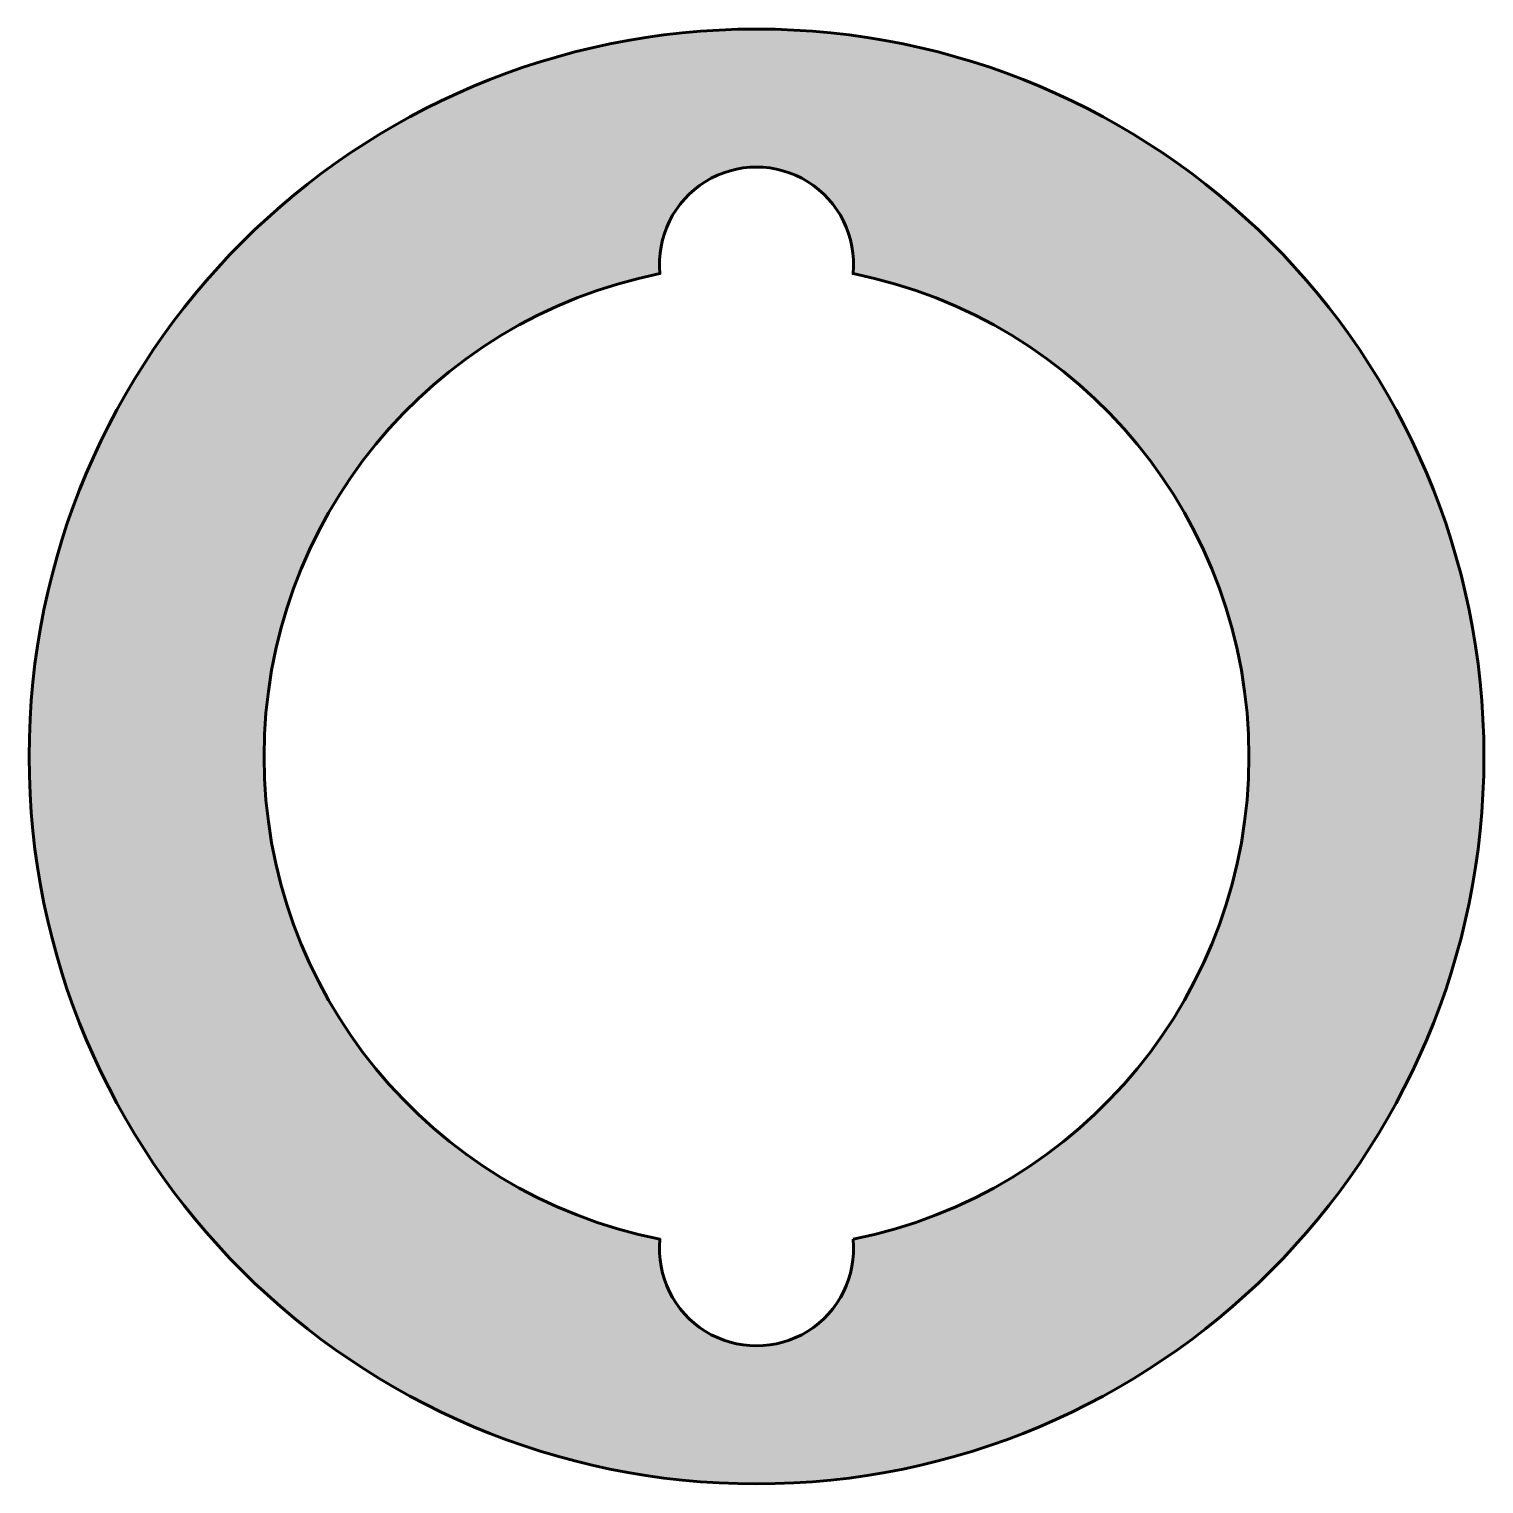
# Model space of a CAD drawing. Header units: inches. Extents: x 1.99 to 3.94, y 4.1 to 6.05.
import ezdxf

# ---------------------------------------------------------------- set-up
doc = ezdxf.new("R2010")
doc.units = ezdxf.units.IN
doc.header["$MEASUREMENT"] = 0
doc.layers.add('Sink', color=7, linetype='Continuous', lineweight=60)

msp = doc.modelspace()

# ---------------------------------------------------------------- hatches: boundary and pattern name
at = {"layer": 'Sink'}
h = msp.add_hatch(color=256, dxfattribs=at)
h.dxf.hatch_style = 1
h.paths.add_polyline_path([(1.9939, 5.0745, 1), (3.9439, 5.0745, 1)])
h.paths.add_polyline_path([(2.8395, 5.7217, -1.103851), (3.0983, 5.7217, -0.819893), (3.0983, 4.4273, -1.103851), (2.8395, 4.4273, -0.819893)], flags=16)

# ---------------------------------------------------------------- linework, layer by layer
msp.add_lwpolyline([(3.0983, 4.4273, 0.819893), (3.0983, 5.7217, 1.103851), (2.8395, 5.7217, 0.819893), (2.8395, 4.4273, 1.103851)], format="xyb", close=True, dxfattribs=at)
msp.add_circle((2.9689, 5.0745), 0.975, dxfattribs=at)

doc.saveas('drawing.dxf')
